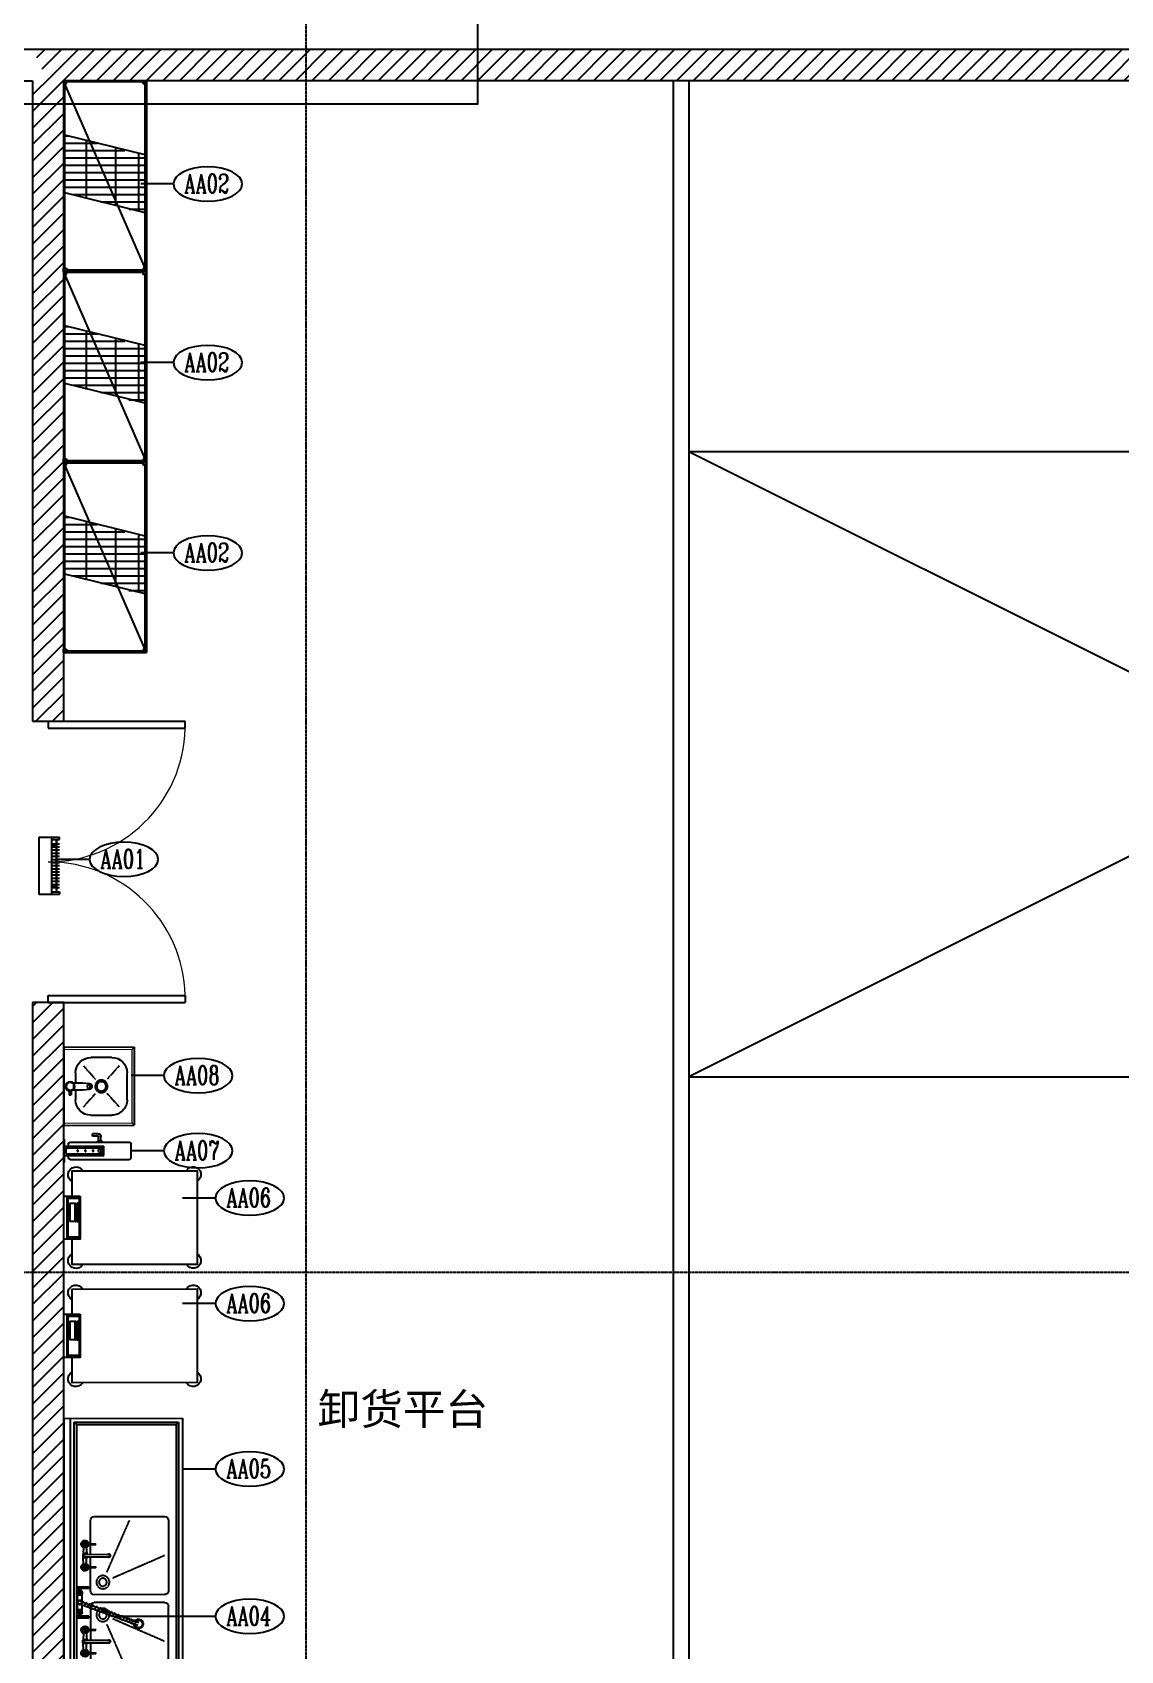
# Model space of a CAD drawing. Extents: x -12047294 to -5625356, y -1456591 to -622873.
# Drawn here: x -5742841 to -5735876, y -696597 to -686239 of the extents above; entities that cross this region are included whole.
import ezdxf

# ---------------------------------------------------------------- set-up
doc = ezdxf.new("R2010")
doc.units = 0
doc.header["$LTSCALE"] = 10
doc.header["$MEASUREMENT"] = 0
doc.linetypes.add('DASH', pattern=[0.35, 0.25, -0.1])
doc.linetypes.add('DOTE', pattern=[2.4200000000000004, 2, -0.2, 0.02, -0.2])
for name, color, linetype in [('A-15-PKNG-普通车位', 162, 'Continuous'), ('A-DOORWIN', 151, 'Continuous'), ('A-FireH', 6, 'Continuous'), ('A-TEXTDOOR', 181, 'Continuous'), ('A-TEXTROOM-报建', 210, 'Continuous'), ('A-WALL', 2, 'Continuous'), ('CURTWALL', 4, 'Continuous'), ('DOTE', 9, 'DOTE'), ('EQUIP', 1, 'Continuous'), ('Iteam', 4, 'Continuous'), ('M-AREA', 156, 'Continuous'), ('P-TEXT', 102, 'Continuous')]:
    doc.layers.add(name, color=color, linetype=linetype)
doc.styles.add('_TCH_WINDOW', font='tjromans.shx', dxfattribs={"width": 0.7, "height": 3.5, "bigfont": 'tjhztxt.shx'})
doc.styles.add('ARIAL', font='arial.ttf', dxfattribs={"width": 1.1})
doc.styles.add('SHZF-注释', font='romanc.shx', dxfattribs={"width": 0.8, "bigfont": 'shzf-hz.shx'})
pattern_1 = [(45, (-533914.1179796625, 53.85340500360886), (-53.03302980219449, 53.0330298021945), [])]

# ---------------------------------------------------------------- blocks, each defined once
blk = doc.blocks.new('A$C50D712EB')
at = {"layer": 'M-AREA'}
blk.add_lwpolyline([(-9230.181842627935, -9300.000000349246), (19467.99998334516, -9300.000000349013), (19467.99998334329, 2250.000000018045), (-9230.181842627935, 2250.000000018045)], close=True, dxfattribs=at)
blk = doc.blocks.new('装卸车位')
at = {"layer": 'A-15-PKNG-普通车位', "ltscale": 2}
for p, q in [((4000, -7999.999909831764), (0, 0)), ((0, -7999.999910932957), (4000, 1.101201633e-06))]:
    blk.add_line(p, q, dxfattribs=at)
blk.add_lwpolyline([(4000, 1.101201633e-06), (0, 0), (0, -7999.999910932957), (4000, -7999.999909831764)], close=True, dxfattribs=at)
blk = doc.blocks.new('$DorLib2D$00000002')
for p, q in [((-0.5, -1e-16), (-0.5000000000000007, 0.4875)), ((-0.4750000000000007, 0.4875), (-0.5000000000000007, 0.4875)), ((-0.475, 0), (-0.4750000000000007, 0.4875)), ((0.475, 0), (0.4750000000000007, 0.4875)), ((0.4750000000000007, 0.4875), (0.5000000000000007, 0.4875)), ((0.5, -1e-16), (0.5000000000000007, 0.4875)), ((-0.5, -1e-16), (-0.475, 0)), ((0.5, -1e-16), (0.475, 0))]:
    blk.add_line(p, q)
at = {"lineweight": 13}
for centre, start, end in [((-0.4875, 0), 0, 88.53071641864632), ((0.4875, 0), 91.46928358135372, 180)]:
    blk.add_arc(centre, 0.4875, start, end, dxfattribs=at)
blk = doc.blocks.new('shdzc')
at = {"layer": 'EQUIP', "linetype": 'ByBlock'}
blk.add_line((-138.5, -20), (138.5, -20), dxfattribs=at)
blk.add_lwpolyline([(-138.5, -105), (138.5, -105), (138.5, 0), (-138.5, 0)], close=True, dxfattribs=at)
blk.add_lwpolyline([(-138.5, -52.5), (-300, -52.5), (-300, -852.5), (300, -852.5), (300, -52.5), (138.5, -52.5)], dxfattribs=at)
at = {"layer": 'EQUIP', "color": 8, "linetype": 'ByBlock'}
for points in [[(-123.5, -25), (123.5, -25), (123.5, -100), (-123.5, -100)], [(-93.54179254185873, -69.62598753282509), (24.45820745814126, -69.62598753282509), (24.45820745814126, -39.75322329734627), (-93.54179254185873, -39.75322329734627)], [(-93.54179254185873, -78.66428449886735), (-75.54179254185873, -78.66428449886735), (-75.54179254185873, -74.62598753282509), (-93.54179254185873, -74.62598753282509)], [(-91.95991015830076, -85.60212920057529), (-76.66899797460066, -85.60212920057529), (-76.66899797460066, -94.75095560544287), (-91.95991015830076, -94.75095560544287)], [(-73.54179254185873, -78.66428449886735), (-55.54179254185874, -78.66428449886735), (-55.54179254185874, -74.62598753282509), (-73.54179254185873, -74.62598753282509)], [(-66.47757411608472, -85.60212920057529), (-43.64118314103689, -85.60212920057529), (-43.64118314103689, -94.75095560544287), (-66.47757411608472, -94.75095560544287)], [(-53.54179254185874, -78.66428449886735), (-35.54179254185874, -78.66428449886735), (-35.54179254185874, -74.62598753282509), (-53.54179254185874, -74.62598753282509)], [(-15.54179254185874, -78.66428449886735), (-33.54179254185874, -78.66428449886735), (-33.54179254185874, -74.62598753282509), (-15.54179254185874, -74.62598753282509)], [(-31.68696615751833, -85.60212920057529), (-8.850575182470491, -85.60212920057529), (-8.850575182470491, -94.75095560544287), (-31.68696615751833, -94.75095560544287)], [(4.458207458141259, -78.66428449886735), (-13.54179254185874, -78.66428449886735), (-13.54179254185874, -74.62598753282509), (4.458207458141259, -74.62598753282509)], [(1.621816483093425, -85.60212920057529), (24.45820745814126, -85.60212920057529), (24.45820745814126, -94.75095560544287), (1.621816483093425, -94.75095560544287)], [(24.45820745814126, -78.66428449886735), (6.458207458141259, -78.66428449886735), (6.458207458141259, -74.62598753282509), (24.45820745814126, -74.62598753282509)]]:
    blk.add_lwpolyline(points, close=True, dxfattribs=at)
for centre, start, end in [((-275.2512626584721, -77.24873734153516), 29.66808512859456, 240.3319148714055), ((275.2512626584721, -77.24873734153516), 299.6680851285947, 150.3319148714054), ((-275.2512626584721, -827.7512626584721), 119.6680851285945, 330.3319148714053), ((275.2512626584721, -827.7512626584721), 209.6680851285945, 60.33191487140545)]:
    blk.add_arc(centre, 50, start, end, dxfattribs=at)
blk = doc.blocks.new('LXX10275462')
at = {"layer": 'EQUIP'}
blk.add_blockref('shdzc', (-30.04494450052153, 534.745197274613), dxfattribs=at)
blk = doc.blocks.new('LXX08475476')
at = {"layer": 'EQUIP'}
for p, q in [((-539.6632257973396, 422.1443976669397, 1.759812648888328), (-539.6632257973396, -337.8556023330602, 1.759812648888328)), ((-539.6632257973469, 422.1443976669397, 1.759812648888328), (1260.336774202646, 422.1443976669397, 1.759812648888328)), ((1260.33677420266, 422.1443976669397, 1.759812648888328), (1260.33677420266, -337.8556023330602, 1.759812648888328)), ((-539.6632257973469, 382.1443976669398, 1.759812648888328), (1260.336774202646, 382.1443976669398, 1.759812648888328)), ((90.33677420265305, 227.1443976669398, 1.759812648888328), (90.33677420265305, -222.8556023330566, 1.759812648888328)), ((331.836774202653, 252.1443976669398, 1.759812648888328), (115.336774202653, 252.1443976669398, 1.759812648888328)), ((565.3367742026529, 252.1443976669398, 1.759812648888328), (348.836774202653, 252.1443976669398, 1.759812648888328)), ((590.3367742026529, -222.8556023330566, 1.759812648888328), (590.3367742026529, 227.1443976669398, 1.759812648888328)), ((640.3367742026458, -222.8556023330566, 1.759812648888328), (640.3367742026458, 227.1443976669398, 1.759812648888328)), ((665.3367742026458, 252.1443976669398, 1.759812648888328), (881.8367742026458, 252.1443976669398, 1.759812648888328)), ((898.8367742026458, 252.1443976669398, 1.759812648888328), (1115.336774202646, 252.1443976669398, 1.759812648888328)), ((1140.336774202646, 227.1443976669398, 1.759812648888328), (1140.336774202646, -222.8556023330566, 1.759812648888328)), ((115.336774202653, -247.8556023330566, 1.759812648888328), (565.3367742026529, -247.8556023330566, 1.759812648888328)), ((1115.336774202646, -247.8556023330566, 1.759812648888328), (665.3367742026458, -247.8556023330566, 1.759812648888328)), ((-539.6632257973469, -337.8556023330602, 1.759812648888328), (1260.336774202646, -337.8556023330602, 1.759812648888328))]:
    blk.add_line(p, q, dxfattribs=at)
at = {"layer": 'EQUIP', "color": 8}
for p, q in [((-514.6632257973542, 357.1443976669398, 1.759812648888328), (-514.6632257973469, -312.8556023330602, 1.759812648888328)), ((-514.6632257973542, 357.1443976669398, 1.759812648888328), (1235.336774202653, 357.1443976669398, 1.759812648888328)), ((-514.6632257973542, 357.1443976669398, 1.759812648888328), (-499.6632257973542, 342.1443976669398, 1.759812648888328)), ((-499.6632257973542, 342.1443976669398, 1.759812648888328), (-499.663225797347, -297.8556023330602, 1.759812648888328)), ((-499.6632257973542, 342.1443976669398, 1.759812648888328), (1220.336774202653, 342.1443976669398, 1.759812648888328)), ((1235.336774202653, 357.1443976669398, 1.759812648888328), (1220.336774202653, 342.1443976669398, 1.759812648888328)), ((1220.336774202653, 342.1443976669398, 1.759812648888328), (1220.336774202653, -297.8556023330602, 1.759812648888328)), ((1235.336774202653, 357.1443976669398, 1.759812648888328), (1235.33677420266, -312.8556023330602, 1.759812648888328)), ((-499.6632257973542, -297.8556023330602, 1.759812648888328), (-514.6632257973542, -312.8556023330602, 1.759812648888328)), ((-499.663225797347, -297.8556023330602, 1.759812648888328), (1220.336774202653, -297.8556023330602, 1.759812648888328)), ((1220.336774202653, -297.8556023330602, 1.759812648888328), (1235.336774202653, -312.8556023330602, 1.759812648888328)), ((-514.6632257973542, -312.8556023330602, 1.759812648888328), (1235.336774202653, -312.8556023330602, 1.759812648888328))]:
    blk.add_line(p, q, dxfattribs=at)
at = {"layer": 'EQUIP', "ltscale": 50}
for p, q in [((264.336774202653, 271.2698898005547, 1.759812648888328), (264.336774202653, 217.1443976669398, 1.759812648888328)), ((268.336774202653, 235.1443976669397, 1.759812648888328), (264.336774202653, 235.1443976669397, 1.759812648888328)), ((268.336774202653, 229.1443976669398, 1.759812648888328), (264.336774202653, 229.1443976669398, 1.759812648888328)), ((268.336774202653, 223.1443976669398, 1.759812648888328), (264.336774202653, 223.1443976669398, 1.759812648888328)), ((268.336774202653, 217.1443976669398, 1.759812648888328), (264.336774202653, 217.1443976669398, 1.759812648888328)), ((268.336774202653, 271.2698898005547, 1.759812648888328), (268.336774202653, 217.1443976669398, 1.759812648888328)), ((412.336774202653, 271.2698898005547, 1.759812648888328), (412.336774202653, 217.1443976669398, 1.759812648888328)), ((412.336774202653, 235.1443976669397, 1.759812648888328), (416.336774202653, 235.1443976669397, 1.759812648888328)), ((412.336774202653, 229.1443976669398, 1.759812648888328), (416.336774202653, 229.1443976669398, 1.759812648888328)), ((412.336774202653, 223.1443976669398, 1.759812648888328), (416.336774202653, 223.1443976669398, 1.759812648888328)), ((412.336774202653, 217.1443976669398, 1.759812648888328), (416.336774202653, 217.1443976669398, 1.759812648888328)), ((416.336774202653, 271.2698898005547, 1.759812648888328), (416.336774202653, 217.1443976669398, 1.759812648888328)), ((814.3367742026458, 271.2698898005547, 1.759812648888328), (814.3367742026458, 217.1443976669398, 1.759812648888328)), ((818.3367742026458, 235.1443976669397, 1.759812648888328), (814.3367742026458, 235.1443976669397, 1.759812648888328)), ((818.3367742026458, 229.1443976669398, 1.759812648888328), (814.3367742026458, 229.1443976669398, 1.759812648888328)), ((818.3367742026458, 223.1443976669398, 1.759812648888328), (814.3367742026458, 223.1443976669398, 1.759812648888328)), ((818.3367742026458, 217.1443976669398, 1.759812648888328), (814.3367742026458, 217.1443976669398, 1.759812648888328)), ((818.3367742026458, 271.2698898005547, 1.759812648888328), (818.3367742026458, 217.1443976669398, 1.759812648888328)), ((962.3367742026458, 271.2698898005547, 1.759812648888328), (962.3367742026458, 217.1443976669398, 1.759812648888328)), ((962.3367742026458, 235.1443976669397, 1.759812648888328), (966.3367742026455, 235.1443976669397, 1.759812648888328)), ((962.3367742026458, 229.1443976669398, 1.759812648888328), (966.3367742026455, 229.1443976669398, 1.759812648888328)), ((962.3367742026458, 223.1443976669398, 1.759812648888328), (966.3367742026455, 223.1443976669398, 1.759812648888328)), ((962.3367742026458, 217.1443976669398, 1.759812648888328), (966.3367742026455, 217.1443976669398, 1.759812648888328)), ((966.3367742026455, 271.2698898005547, 1.759812648888328), (966.3367742026455, 217.1443976669398, 1.759812648888328))]:
    blk.add_line(p, q, dxfattribs=at)
at = {"layer": 'EQUIP', "ltscale": 150}
for p, q in [((283.2991078641425, 295.7047269103932, 1.759812648888328), (331.4669194698217, 298.6281461312319, 1.759812648888328)), ((283.2991078641425, 278.584068423479, 1.759812648888328), (331.4669194698217, 275.6606492026476, 1.759812648888328)), ((324.836774202653, 287.1443976669397, 1.759812648888328), (332.5867742026531, 300.5677914255939, 1.759812648888328)), ((331.836774202653, 275.020042013959, 1.759812648888328), (324.836774202653, 287.1443976669397, 1.759812648888328)), ((331.836774202653, 287.1443976669397, 1.759812648888328), (331.836774202653, 135.1443976669397, 1.759812648888328)), ((332.5867742026531, 300.5677914255939, 1.759812648888328), (348.086774202653, 300.5677914255939, 1.759812648888328)), ((348.086774202653, 300.5677914255939, 1.759812648888328), (355.836774202653, 287.1443976669397, 1.759812648888328)), ((348.836774202653, 287.1443976669397, 1.759812648888328), (348.836774202653, 135.1443976669397, 1.759812648888328)), ((355.836774202653, 287.1443976669397, 1.759812648888328), (348.836774202653, 275.020042013959, 1.759812648888328)), ((397.3744405411635, 295.7047269103932, 1.759812648888328), (349.2066289354917, 298.6281461312319, 1.759812648888328)), ((397.3744405411635, 278.584068423479, 1.759812648888328), (349.2066289354843, 275.6606492026476, 1.759812648888328)), ((833.2991078641353, 295.7047269103932, 1.759812648888328), (881.4669194698072, 298.6281461312319, 1.759812648888328)), ((833.2991078641278, 278.584068423479, 1.759812648888328), (881.4669194698143, 275.6606492026476, 1.759812648888328)), ((882.5867742026458, 300.5677914255939, 1.759812648888328), (874.8367742026458, 287.1443976669397, 1.759812648888328)), ((874.8367742026458, 287.1443976669397, 1.759812648888328), (881.8367742026458, 275.020042013959, 1.759812648888328)), ((881.8367742026458, 287.1443976669397, 1.759812648888328), (881.8367742026458, 135.1443976669397, 1.759812648888328)), ((898.0867742026458, 300.5677914255939, 1.759812648888328), (882.5867742026458, 300.5677914255939, 1.759812648888328)), ((905.8367742026458, 287.1443976669397, 1.759812648888328), (898.0867742026458, 300.5677914255939, 1.759812648888328)), ((898.8367742026458, 287.1443976669397, 1.759812648888328), (898.8367742026458, 135.1443976669397, 1.759812648888328)), ((898.8367742026458, 275.020042013959, 1.759812648888328), (905.8367742026458, 287.1443976669397, 1.759812648888328)), ((947.3744405411563, 295.7047269103932, 1.759812648888328), (899.2066289354769, 298.6281461312319, 1.759812648888328)), ((947.3744405411634, 278.584068423479, 1.759812648888328), (899.2066289354769, 275.6606492026476, 1.759812648888328))]:
    blk.add_line(p, q, dxfattribs=at)
at = {"layer": 'EQUIP', "color": 8, "linetype": 'DASH', "ltscale": 0.4}
for p, q in [((448.231337716701, 147.0064828988179, 1.759812648888328), (115.336774202653, 2.144397666943405, 1.759812648888328)), ((340.336774202653, -222.8556023330566, 1.759812648888328), (485.1988594345312, 110.0389611809914, 1.759812648888328)), ((890.3367742026458, -222.8556023330566, 1.759812648888328), (745.4746889707677, 110.0389611809914, 1.759812648888328)), ((782.4422106885976, 147.0064828988179, 1.759812648888328), (1115.336774202646, 2.144397666943405, 1.759812648888328))]:
    blk.add_line(p, q, dxfattribs=at)
at = {"layer": 'EQUIP', "ltscale": 50}
for centre, radius in [((266.336774202653, 287.1443976669397, 1.759812648888328), 9), ((266.336774202653, 287.1443976669397, 1.759812648888328), 8), ((414.336774202653, 287.1443976669397, 1.759812648888328), 9), ((414.336774202653, 287.1443976669397, 1.759812648888328), 8), ((816.3367742026458, 287.1443976669397, 1.759812648888328), 9), ((816.3367742026458, 287.1443976669397, 1.759812648888328), 8), ((964.3367742026455, 287.1443976669397, 1.759812648888328), 9), ((964.3367742026455, 287.1443976669397, 1.759812648888328), 8)]:
    blk.add_circle(centre, radius, dxfattribs=at)
at = {"layer": 'EQUIP', "color": 8, "linetype": 'DASH', "ltscale": 0.4}
for centre, radius in [((510.336774202653, 172.1443976669397, 1.759812648888328), 42.00000000000001), ((720.3367742026458, 172.1443976669397, 1.759812648888328), 42.00000000000001), ((510.336774202653, 172.1443976669397, 1.759812648888328), 24.99999999999996), ((720.3367742026458, 172.1443976669397, 1.759812648888328), 24.99999999999996)]:
    blk.add_circle(centre, radius, dxfattribs=at)
at = {"layer": 'EQUIP', "ltscale": 10}
for centre, start, end in [((266.336774202653, 287.1443976669397, 1.759812648888328), 21.72587558674945, 265.2198081526532), ((414.336774202653, 287.1443976669397, 1.759812648888328), 274.7801918473468, 158.2741244132505), ((816.3367742026458, 287.1443976669397, 1.759812648888328), 21.72587558674945, 265.2198081526532), ((964.3367742026455, 287.1443976669397, 1.759812648888328), 274.7801918473468, 158.2741244132505), ((266.336774202653, 287.1443976669397, 1.759812648888328), 274.7801918473468, 338.2741244132505), ((414.336774202653, 287.1443976669397, 1.759812648888328), 201.7258755867495, 265.2198081526532), ((816.3367742026458, 287.1443976669397, 1.759812648888328), 274.7801918473468, 338.2741244132505), ((964.3367742026455, 287.1443976669397, 1.759812648888328), 201.7258755867495, 265.2198081526532)]:
    blk.add_arc(centre, 24, start, end, dxfattribs=at)
at = {"layer": 'EQUIP'}
for centre, start, end in [((115.336774202653, 227.1443976669398, 1.759812648888328), 90, 180), ((565.3367742026529, 227.1443976669398, 1.759812648888328), 0, 90), ((665.3367742026458, 227.1443976669398, 1.759812648888328), 90, 180), ((1115.336774202646, 227.1443976669398, 1.759812648888328), 0, 90), ((115.336774202653, -222.8556023330566, 1.759812648888328), 180, 270), ((565.3367742026529, -222.8556023330566, 1.759812648888328), 270, 0), ((665.3367742026458, -222.8556023330566, 1.759812648888328), 180, 270), ((1115.336774202646, -222.8556023330566, 1.759812648888328), 270, 0)]:
    blk.add_arc(centre, 25, start, end, dxfattribs=at)
at = {"layer": 'EQUIP', "ltscale": 50}
for centre, radius, start, end in [((266.336774202653, 287.1443976669397, 1.759812648888328), 19, 276.0423284189624, 263.9576715810376), ((266.336774202653, 287.1443976669397, 1.759812648888328), 16, 262.8192442185438, 277.1807557814561), ((414.336774202653, 287.1443976669397, 1.759812648888328), 19, 276.0423284189624, 263.9576715810376), ((414.336774202653, 287.1443976669397, 1.759812648888328), 16, 262.8192442185438, 277.1807557814561), ((816.3367742026458, 287.1443976669397, 1.759812648888328), 19, 276.0423284189624, 263.9576715810376), ((816.3367742026458, 287.1443976669397, 1.759812648888328), 16, 262.8192442185438, 277.1807557814561), ((964.3367742026455, 287.1443976669397, 1.759812648888328), 19, 276.0423284189624, 263.9576715810376), ((964.3367742026455, 287.1443976669397, 1.759812648888328), 16, 262.8192442185438, 277.1807557814561)]:
    blk.add_arc(centre, radius, start, end, dxfattribs=at)
at = {"layer": 'EQUIP', "ltscale": 150}
for centre, radius, start, end in [((340.336774202653, 287.1443976669397, 1.759812648888328), 10, 328.2116693828235, 211.7883306171765), ((340.336774202653, 287.1443976669397, 1.759812648888328), 8.5, 0, 180), ((890.3367742026458, 287.1443976669397, 1.759812648888328), 10, 328.2116693828235, 211.7883306171765), ((890.3367742026458, 287.1443976669397, 1.759812648888328), 8.5, 0, 180), ((340.336774202653, 135.1443976669397, 1.759812648888328), 11, 140.5994312463653, 39.40056875363461), ((340.336774202653, 135.1443976669397, 1.759812648888328), 10, 148.2116693828234, 31.78833061717652), ((340.336774202653, 135.1443976669397, 1.759812648888328), 8.5, 180, 0), ((890.3367742026458, 135.1443976669397, 1.759812648888328), 11, 140.5994312463653, 39.40056875363461), ((890.3367742026458, 135.1443976669397, 1.759812648888328), 10, 148.2116693828234, 31.78833061717652), ((890.3367742026458, 135.1443976669397, 1.759812648888328), 8.5, 180, 0)]:
    blk.add_arc(centre, radius, start, end, dxfattribs=at)
blk = doc.blocks.new('LXX10304611')
at = {"layer": 'EQUIP', "color": 1}
for p, q in [((-8.457233587047085, 11.92181871007778), (-146.9001115825376, 387.2833385475678)), ((8.457233587105293, 18.07818128995132), (-129.9856444084435, 393.4397011274413)), ((-99.56566052732524, 1.972124573483597), (-99.56566052732524, 71.9721245734836)), ((-99.56566052732524, 71.9721245734836), (-89.31083449046127, 71.9721245734836)), ((-87.56566052732524, 1.972124573483597), (-99.56566052732524, 1.972124573483597)), ((-89.31083449046127, 71.9721245734836), (-87.56566052732524, 19.9721245734836)), ((-75.56566052732524, 19.9721245734836), (-87.56566052732524, 19.9721245734836)), ((-87.56566052732524, 19.9721245734836), (-87.56566052732524, 1.972124573483597)), ((-75.56566052732524, 9.972124573483596), (-87.56566052732524, 9.972124573483596)), ((-69, 28), (-75.56566052732524, 24.95974391675555)), ((-75.56566052732524, 24.95974391675555), (-75.56566052732524, 5.040256083244457)), ((-69, 2), (-75.56566052732524, 5.040256083244457)), ((-69, 2), (-69, 28)), ((-67, 30), (-63, 30)), ((-63, 0), (-67, 0)), ((-63, 30), (-53, 30)), ((-63, 0), (-63, 30)), ((-53, 0), (-63, 0)), ((-61, 24), (-54.99999932560604, 24)), ((-54.99997842079029, 6), (-61, 6)), ((-53, 0), (-53, 30)), ((-53, 27.69239227785147), (-48, 27.69239227785147)), ((-53, 2.307607722148532), (-48, 2.307607722148532)), ((-48, 30), (-15.12492676929105, 30)), ((-48, 30), (-48, 0)), ((-48, 0), (48, 0)), ((4.291408298828173, 30), (48, 30)), ((48, 0), (48, 30)), ((53, 27.69239227785147), (48, 27.69239227785147)), ((53, 2.307607722148532), (48, 2.307607722148532)), ((63, 30), (53, 30)), ((53, 0), (53, 30)), ((53, 0), (63, 0)), ((61, 24), (54.99999932566424, 24)), ((54.99997842079029, 6), (61, 6)), ((63, 0), (63, 30)), ((67, 30), (63, 30)), ((63, 0), (67, 0)), ((69, 2), (69, 28)), ((69, 28), (75.56566052732524, 24.95974391675555)), ((69, 2), (75.56566052732524, 5.040256083244457)), ((75.56566052732524, 24.95974391675555), (75.56566052732524, 5.040256083244457)), ((75.56566052732524, 19.9721245734836), (87.56566052732524, 19.9721245734836)), ((75.56566052732524, 9.972124573483596), (87.56566052732524, 9.972124573483596)), ((89.31083449051948, 71.9721245734836), (87.56566052732524, 19.9721245734836)), ((87.56566052732524, 19.9721245734836), (87.56566052732524, 1.972124573483597)), ((87.56566052732524, 1.972124573483597), (99.56566052732524, 1.972124573483597)), ((99.56566052732524, 71.9721245734836), (89.31083449051948, 71.9721245734836)), ((99.56566052732524, 1.972124573483597), (99.56566052732524, 71.9721245734836))]:
    blk.add_line(p, q, dxfattribs=at)
at = {"layer": 'EQUIP', "color": 8}
for p, q in [((-143.3534570519696, 359.1722558361653), (-118.0699865714414, 379.6276661276352)), ((-136.6082092226716, 359.3788037116174), (-143.3534570519696, 359.1722558361653)), ((-137.9513308515306, 344.5254185966623), (-110.8921256771427, 360.1662621646247)), ((-130.770353024709, 343.5505674975867), (-137.9513308515306, 344.5254185966623)), ((-102.7833530701464, 338.1808682329138), (-132.3778569118585, 329.4140045675449)), ((-132.3778569118585, 329.4140045675449), (-125.3903163207578, 328.9636217246298)), ((-118.0699865714414, 379.6276661276352), (-124.6885413543787, 379.0776141650567)), ((-98.75049786415184, 327.2465487408626), (-123.8841275165905, 306.3848735566135)), ((-110.8921256771427, 360.1662621646247), (-117.6373735064408, 359.9597142892017)), ((-103.3930600911844, 339.8339728012506), (-110.5740379179478, 340.8088239003264)), ((-105.7380384551943, 327.6969315838069), (-98.75049786415184, 327.2465487408626)), ((-123.8841275165905, 306.3848735566135), (-117.096647791157, 306.4769176819245)), ((-91.21955622988753, 306.8278335380601), (-115.6470371168107, 284.0515703468991)), ((-115.6470371168107, 284.0515703468991), (-109.1018468026304, 284.8005361063115)), ((-84.14847737859236, 287.6559487655177), (-107.634693539876, 262.3276253810327)), ((-107.634693539876, 262.3276253810327), (-100.8783497376716, 262.5040886373899)), ((-75.11996308132075, 263.1768502552877), (-100.2320696983952, 242.2568194562336)), ((-100.2320696983952, 242.2568194562336), (-93.30232861079277, 241.9631489683525)), ((-98.00703595526285, 306.7357894127199), (-91.21955622988753, 306.8278335380601)), ((-66.88286927167792, 240.843537800305), (-92.06990141770801, 220.1266533155576)), ((-92.06990141770801, 220.1266533155576), (-85.26022903795818, 220.1585262815934)), ((-90.69366769277256, 286.9069830061344), (-84.14847737859236, 287.6559487655177)), ((-59.29852855374338, 220.280041143269), (-84.59235545719275, 199.8527103217202)), ((-81.87630688352512, 263.0003869989305), (-75.11996308132075, 263.1768502552877)), ((-73.81261035928037, 241.1372082881862), (-66.88286927167792, 240.843537800305)), ((-66.10820093349321, 220.2481681772624), (-59.29852855374338, 220.280041143269)), ((-84.59235545719275, 199.8527103217202), (-77.76711617864204, 199.8423766038904)), ((-52.92695823247777, 203.0047406426165), (-78.22078513586894, 182.5774098210677)), ((-78.22078513586894, 182.5774098210677), (-71.3955458573764, 182.5670761032379)), ((-47.28519310476258, 187.7081680520496), (-72.41882275720126, 166.8464928678004)), ((-72.41882275720126, 166.8464928678004), (-65.63134303176776, 166.9385369931406)), ((-39.75425147049828, 167.289452849247), (-64.18173235742142, 144.5131896581151)), ((-64.18173235742142, 144.5131896581151), (-57.63654204324121, 145.2621554174984)), ((-59.7366306122276, 202.9728676765808), (-52.92695823247777, 203.0047406426165)), ((-32.68317261920311, 148.1175680767337), (-56.16938878048678, 122.7892446922487)), ((-56.16938878048678, 122.7892446922487), (-49.41304497828241, 122.9657079485769)), ((-54.27273369580507, 188.1585508949938), (-47.28519310476258, 187.7081680520496)), ((-23.65465832193149, 123.6384695664746), (-48.76676493900596, 102.7184387674206)), ((-46.54173119587357, 167.1974087239359), (-39.75425147049828, 167.289452849247)), ((-39.22836293338332, 147.3686023173213), (-32.68317261920311, 148.1175680767337)), ((-30.41100212413585, 123.4620063101465), (-23.65465832193149, 123.6384695664746)), ((-48.76676493900596, 102.7184387674206), (-41.8370238514035, 102.4247682795394)), ((-15.41756451228866, 101.3051571115211), (-40.60459665826056, 80.5882726267446)), ((-40.60459665826056, 80.5882726267446), (-33.79492427851073, 80.62014559278032)), ((-7.833223794354125, 80.74166045445598), (-33.1270506978035, 60.31432963290717)), ((-33.1270506978035, 60.31432963290717), (-26.30181141925277, 60.30399591507739)), ((-0.2807625345885753, 60.26459888214595), (-24.91148333332967, 38.03938203799771)), ((-24.91148333332967, 38.03938203799771), (-18.12847524241078, 38.1435501491942)), ((-22.34730559989111, 101.5988275993731), (-15.41756451228866, 101.3051571115211)), ((7.731568327872082, 38.54068838898093), (-18.82471527840244, 21.5362686884182)), ((-14.64289617410395, 80.70978748844936), (-7.833223794354125, 80.74166045445598)), ((-7.1060018131393, 60.27493259997573), (-0.2807625345885753, 60.26459888214595)), ((0.9485602368949912, 38.43652027781354), (7.731568327872082, 38.54068838898093))]:
    blk.add_line(p, q, dxfattribs=at)
at = {"layer": 'EQUIP', "color": 1}
for centre, radius, start, end in [((-138.4428779954905, 390.3615198375192), 30, 307.702695465577, 272.7878193775838), ((-67, 28), 2, 90, 180), ((-67, 2), 2, 180, 270), ((-61, 26), 2, 180, 270), ((-61, 22), 2, 90, 180), ((-61, 8), 2, 180, 270), ((-61, 4), 2, 90, 180), ((-55, 26), 2, 270, 0), ((-55, 22), 2, 0, 90), ((-55, 8), 2, 270, 0), ((-55, 4), 2, 0, 90), ((0, 15), 15, 147.1147613798307, 64.19132158266989), ((0, 15), 12.5, 156.2991932568266, 64.19132158266989), ((55, 26), 2, 180, 270), ((55, 22), 2, 90, 180), ((55, 8), 2, 180, 270), ((55, 4), 2, 90, 180), ((61, 26), 2, 270, 0), ((61, 22), 2, 0, 90), ((61, 8), 2, 270, 0), ((61, 4), 2, 0, 90), ((67, 28), 2, 0, 90), ((67, 2), 2, 270, 0)]:
    blk.add_arc(centre, radius, start, end, dxfattribs=at)
at = {"layer": 'EQUIP', "color": 8}
blk.add_arc((-138.4428779954905, 390.3615198375192), 25, 311.3452508950164, 269.1452639478387, dxfattribs=at)
blk = doc.blocks.new('dxsx')
at = {"layer": 'EQUIP', "lineweight": 25}
for p, q in [((0, -450), (0, 0)), ((0, 0), (500, 0)), ((500.0000000000072, 0), (500, -450)), ((0, -450), (500, -450))]:
    blk.add_line(p, q, dxfattribs=at)
at = {"layer": 'EQUIP', "color": 8, "lineweight": 13}
for p, q in [((15.00000000000727, -434.9999999999964), (15, 0)), ((485.0000000000072, 0), (485, -434.9999999999964)), ((15.00000000000727, -434.9999999999964), (0, -450)), ((15.00000000000727, -434.9999999999964), (485, -434.9999999999964)), ((485, -434.9999999999964), (500, -450))]:
    blk.add_line(p, q, dxfattribs=at)
at = {"layer": 'EQUIP'}
for p, q in [((163.2143054575499, -75), (227.7143054575208, -75)), ((272.7143054575718, -75), (337.2143054575499, -75)), ((65.21430545754993, -307), (65.21430545754993, -173)), ((435.2143054575499, -173), (435.2143054575499, -307)), ((337.2143054575499, -405), (163.2143054575499, -405))]:
    blk.add_line(p, q, dxfattribs=at)
at = {"layer": 'EQUIP', "color": 8}
for p, q in [((220.2143054575208, -40.00000000010186), (225.2143054575208, -40.00000000010186)), ((227.7143054575208, -59.84313483309597), (227.7143054575208, -119.7138650959132)), ((250.2143054575281, -10.00000000008367), (250.2143054575281, -15.00000000008731)), ((250.2143054575281, -70.00000000011643), (250.2143054575281, -65.00000000011278)), ((272.7143054575427, -59.84313483309597), (272.7143054575427, -119.7138650959132)), ((280.2143054575499, -40.00000000010186), (275.2143054575427, -40.00000000010186)), ((280.2143054575499, -34.00000000009823), (305.2143054575645, -34.00000000009823)), ((280.2143054575499, -46.00000000010186), (305.2143054575645, -46.00000000010186)), ((305.2143054575645, -34.00000000009823), (305.2143054575645, -46.00000000010186)), ((227.7315318331239, -120.1285541457146), (231.34050801384, -163.4928805794698)), ((247.4221167727374, -161.7582200397592), (243.7503954009153, -167.579861540562)), ((249.2784930616763, -180.0000000001709), (251.1501178533872, -180.0000000001709)), ((250.2956094681576, -161.8379688733694), (250.2956094681576, -171.9660357126922)), ((253.1691232183439, -161.598722372546), (257.1601192169037, -166.224143045496)), ((272.6970790819323, -120.1285541457146), (269.0881029012235, -163.4928805794698))]:
    blk.add_line(p, q, dxfattribs=at)
at = {"layer": 'EQUIP', "color": 8, "linetype": 'DASH', "ltscale": 0.4}
for p, q in [((118.4203454050948, -125.5433156511717), (203.8567125754707, -201.9083528555202)), ((382.0082655100051, -125.5433156511717), (296.5718983396291, -201.9083528555202)), ((118.4203454050948, -354.4566843488211), (203.8567125754707, -278.0916471444761)), ((382.0082655100051, -354.4566843488211), (296.5718983396291, -278.0916471444761))]:
    blk.add_line(p, q, dxfattribs=at)
at = {"layer": 'EQUIP', "color": 8}
for centre, radius in [((250.2143054575281, -40.00000000010186), 30.00000000001556), ((250.2143054575281, -40.00000000010186), 25.00000000001293), ((296.9243054575563, -40.00000000010186), 5.000000000002584), ((251.1501178533872, -161.7845552795806), 13.00000000000672)]:
    blk.add_circle(centre, radius, dxfattribs=at)
at = {"layer": 'EQUIP', "color": 8, "linetype": 'DASH', "ltscale": 0.4}
for radius in [40, 30]:
    blk.add_circle((250.2143054575499, -240), radius, dxfattribs=at)
at = {"layer": 'EQUIP'}
for centre, start, end in [((163.2143054575499, -173), 90, 180), ((337.2143054575499, -173), 0, 90), ((163.2143054575499, -307), 180, 270), ((337.2143054575499, -307), 270, 0)]:
    blk.add_arc(centre, 98, start, end, dxfattribs=at)
at = {"layer": 'EQUIP', "color": 8}
for centre, radius, start, end in [((232.7143054575208, -119.7138650959132), 5.000000000002584, 180, 184.7574513048362), ((249.2784930616763, -162.0000000001637), 18.0000000000093, 184.7574513048362, 270), ((251.1501178533872, -162.0000000001637), 18.0000000000093, 270, 355.2425486951636), ((267.7143054575426, -119.7138650959132), 5.000000000002584, 355.2425486951636, 0)]:
    blk.add_arc(centre, radius, start, end, dxfattribs=at)
blk = doc.blocks.new('LXX08462318')
at = {"layer": 'EQUIP'}
blk.add_blockref('dxsx', (-249.9999336866967, 239.9999922515344), dxfattribs=at)
blk = doc.blocks.new('xdrt')
at = {"layer": 'EQUIP', "linetype": 'Continuous', "ltscale": 0.3}
for p, q in [((0, 75), (0, -75)), ((0, 75), (5, 75)), ((5, 75), (5, -75)), ((5, 30), (256.6785043766722, 30)), ((15.00000000001455, 20), (246.6785043766722, 20)), ((15.00000000001455, 20), (15, -20)), ((30.00000000001455, 45), (30.00000000001455, 30)), ((40.00000000001454, 55), (420.0000000000145, 55)), ((246.6785043766722, 20), (246.6785043766722, -20)), ((256.6785043766722, 30), (256.6785043766722, -30)), ((430.0000000000145, 45), (430.0000000000145, -45)), ((0, -75), (5, -75)), ((5, -30), (256.6785043766722, -30)), ((15, -20), (246.6785043766722, -20)), ((30.00000000001455, -30), (30, -45)), ((40, -55), (420.0000000000145, -55))]:
    blk.add_line(p, q, dxfattribs=at)
at = {"layer": 'EQUIP', "ltscale": 0.2}
for p, q in [((217.4999999996653, -95), (183.187617634132, -95)), ((245.0000000000582, -63), (214.9999999999709, -63)), ((217.5000000000582, -110), (183.187617634132, -110))]:
    blk.add_line(p, q, dxfattribs=at)
at = {"layer": 'EQUIP'}
for p, q in [((183.187617634132, -95), (183.187617634132, -110)), ((215.0000000000582, -54.99999999991269), (214.9999999999709, -63)), ((222.5000000000582, -54.99999999998546), (222.4999999996653, -90.00000000005821)), ((237.5000000000582, -55), (237.5000000000582, -90)), ((245.0000000000582, -55), (245.0000000000582, -63))]:
    blk.add_line(p, q, dxfattribs=at)
for centre in [(87.99848668617778, 0), (137.4027477890195, 0), (186.8070088918466, 0)]:
    blk.add_circle(centre, 4, dxfattribs=at)
at = {"layer": 'EQUIP', "linetype": 'Continuous', "ltscale": 0.3}
blk.add_circle((230, 0), 10, dxfattribs=at)
for centre, start, end in [((40.00000000001454, 45), 90, 180), ((420.0000000000145, 45), 0, 90), ((40, -45), 180, 270), ((420.0000000000145, -45), 270, 0)]:
    blk.add_arc(centre, 10, start, end, dxfattribs=at)
at = {"layer": 'EQUIP', "ltscale": 0.2}
for centre, radius, end in [((217.4999999996653, -90), 5, 359.9999999991662), ((217.5000000000582, -90), 20, 0)]:
    blk.add_arc(centre, radius, 270, end, dxfattribs=at)
blk = doc.blocks.new('LXX10300457')
at = {"layer": 'EQUIP'}
blk.add_blockref('xdrt', (-220.9786572319135, 4.31455381942942), dxfattribs=at)
blk = doc.blocks.new('myd')
at = {"layer": 'EQUIP', "linetype": 'ByBlock'}
for p, q in [((-80.00000000000364, 0), (-132.881466881794, -1.819e-12)), ((-80.00000000000364, -365), (-80.00000000000364, 0)), ((0, 0), (-80.00000000000364, 0)), ((-3.638e-12, -365), (0, 0)), ((-132.881466881794, -15), (-132.881466881794, -1.819e-12)), ((-80.00000000000364, -15), (-132.881466881794, -15)), ((-80.00000000000364, -350), (-132.8814668817904, -350)), ((-132.8814668817904, -350), (-132.881466881794, -364.9999999999982)), ((-80.00000000000364, -365), (-132.881466881794, -364.9999999999982)), ((0, -365), (-80.00000000000364, -365))]:
    blk.add_line(p, q, dxfattribs=at)
at = {"layer": 'EQUIP', "color": 8, "linetype": 'ByBlock'}
for p, q in [((-112.8814668817904, -42.5), (-132.8814668817904, -42.5)), ((-112.8814668817904, -62.5), (-132.881466881794, -62.5)), ((-112.8814668817904, -82.5), (-132.881466881794, -82.5)), ((-112.8814668817904, -102.5000000000018), (-132.8814668817904, -102.5000000000018)), ((-112.8814668817831, -342.0000000000018), (-112.8814668817904, -23)), ((-112.8814668817904, -23), (-109.8814668817904, -23)), ((-112.8814668817831, -60.02655224085902), (-112.8814668817831, -52.026552240859)), ((-80.00000000000364, -52.026552240859), (-112.8814668817831, -52.026552240859)), ((-80.00000000000364, -60.02655224085902), (-112.8814668817831, -60.02655224085902)), ((-109.8814668817904, -52.026552240859), (-109.8814668817904, -23)), ((-80.00000000000364, -42.5), (-109.881466881794, -42.5)), ((-109.8814668817867, -304.9734477591392), (-109.8814668817904, -60.02655224086082)), ((-80.00000000000364, -62.50000000000182), (-109.8814668817904, -62.50000000000182)), ((-80.00000000000364, -82.50000000000182), (-109.8814668817904, -82.50000000000182)), ((-80.00000000000364, -102.5), (-109.8814668817904, -102.4999999999982)), ((-112.8814668817904, -122.5), (-132.8814668817904, -122.5)), ((-112.8814668817904, -142.4999999999982), (-132.8814668817904, -142.5)), ((-112.8814668817867, -162.5000000000018), (-132.8814668817904, -162.5)), ((-112.8814668817867, -182.5000000000018), (-132.8814668817904, -182.5)), ((-112.8814668817867, -202.5000000000018), (-132.8814668817904, -202.5)), ((-80.00000000000364, -122.5), (-109.8814668817904, -122.5)), ((-80.00000000000364, -142.4999999999982), (-109.8814668817904, -142.4999999999963)), ((-80.00000000000364, -162.5), (-109.8814668817904, -162.4999999999982)), ((-80.00000000000364, -182.5), (-109.8814668817904, -182.5000000000018)), ((-80.00000000000364, -202.5), (-109.8814668817904, -202.5000000000018)), ((-112.8814668817867, -222.5), (-132.8814668817904, -222.5)), ((-112.8814668817867, -242.5), (-132.8814668817867, -242.5)), ((-112.8814668817867, -262.5000000000018), (-132.8814668817867, -262.5)), ((-112.8814668817867, -282.5000000000018), (-132.8814668817867, -282.5)), ((-112.8814668817867, -302.5), (-132.8814668817867, -302.5)), ((-80.00000000000364, -304.973447759141), (-112.8814668817831, -304.973447759141)), ((-112.8814668817831, -304.973447759141), (-112.8814668817831, -312.973447759141)), ((-80.00000000000364, -222.5), (-109.8814668817867, -222.5000000000018)), ((-80.00000000000364, -242.4999999999982), (-109.8814668817867, -242.4999999999982)), ((-80.00000000000364, -262.5), (-109.8814668817867, -262.4999999999982)), ((-80.00000000000364, -282.4999999999982), (-109.8814668817867, -282.4999999999982)), ((-80.00000000000364, -302.4999999999982), (-109.8814668817831, -302.4999999999963)), ((-112.8814668817867, -322.4999999999982), (-132.8814668817831, -322.4999999999982)), ((-80.00000000000364, -312.973447759141), (-112.8814668817831, -312.973447759141)), ((-112.8814668817831, -342.0000000000018), (-109.8814668817831, -342.0000000000018)), ((-109.8814668817831, -342.0000000000018), (-109.8814668817867, -312.9734477591392)), ((-80.00000000000728, -322.4999999999982), (-109.8814668817867, -322.4999999999982))]:
    blk.add_line(p, q, dxfattribs=at)
blk = doc.blocks.new('LXX10253497')
at = {"layer": 'EQUIP'}
blk.add_blockref('myd', (79.76414993621437, 142.4999999999982), dxfattribs=at)
blk = doc.blocks.new('LXX09082059')
at = {"layer": 'EQUIP', "color": 8}
blk.add_line((-631.8750000540243, -274.5030736199954), (588.1250000502837, 255.4969260894318), dxfattribs=at)
at = {"layer": 'EQUIP'}
for p, q in [((-631.8749999497163, 255.4969263800044), (-631.8750000540243, -274.5030736199954)), ((588.1250000502837, 255.4969260894318), (-631.8749999497163, 255.4969263800044)), ((-631.8749999497163, 255.4969262794216), (-611.0847414229142, 255.4969262756963)), ((-631.8749999646175, 235.8532850199006), (-631.8749999497163, 255.4969262794216)), ((-611.0847414229142, 235.8532850161751), (-631.8749999646175, 235.8532850199006)), ((-629.7959741000162, 253.5325621530969), (-613.1637672726142, 253.5325621493718)), ((-629.7959741000162, 237.8176491443626), (-629.7959741000162, 253.5325621530969)), ((-613.1637672726142, 237.8176491424997), (-629.7959741000162, 237.8176491443626)), ((-623.8749992493617, -254.8594319153021), (-623.8749991450533, 235.8532850180377)), ((-613.1637672726142, 253.5325621493718), (-613.1637672726142, 237.8176491424997)), ((-611.0847414229142, 255.4969262756963), (-611.0847414229142, 235.8532850161751)), ((-611.0847414229142, 247.496926823314), (567.3347402568828, 247.4969265401919)), ((-258.6093078348863, -274.503073728029), (-127.781215259813, 255.4969262514819)), ((111.3183328416121, -274.5030737876336), (242.1464254017842, 255.4969261918773)), ((588.1249979939232, 255.4969258267988), (567.3347394522202, 255.4969258305241)), ((567.3347394522202, 255.4969258305241), (567.3347394522202, 235.8532845710028)), ((567.3347394522202, 235.8532845710028), (588.1249979790222, 235.8532845672776)), ((586.0459721293223, 253.5325617023368), (569.41376530192, 253.5325617041995)), ((569.41376530192, 253.5325617041995), (569.41376530192, 237.8176486973275)), ((569.41376530192, 237.8176486973275), (586.0459721293223, 237.8176486936022)), ((580.1249981280339, -254.859432362337), (580.1249982174407, 235.8532847293277)), ((586.0459721293223, 237.8176486936022), (586.0459721293223, 253.5325617023368)), ((588.1250000502837, 255.4969260894318), (588.1249999459752, -274.5030739105682)), ((588.1249979790222, 235.8532845672776), (588.1249979939232, 255.4969258267988)), ((-631.8749992493617, -254.8594319134393), (-631.8749992493617, -274.5030731729607)), ((-611.0847407076585, -254.8594319171648), (-631.8749992493617, -254.8594319134393)), ((588.1249999459752, -274.5030739105682), (-631.8750000540243, -274.5030736199954)), ((-631.8749992493617, -274.5030731729607), (-611.0847407076585, -274.503073176686)), ((-629.7959733847606, -256.8237960397641), (-629.7959733847606, -272.5387090466359)), ((-613.1637665573585, -256.8237960416268), (-629.7959733847606, -256.8237960397641)), ((-629.7959733847606, -272.5387090466359), (-613.1637665573585, -272.5387090503614)), ((588.1249999459752, -274.5030736237209), (-621.4798699710595, -274.5030731748232)), ((-613.1637665573585, -272.5387090503614), (-613.1637665573585, -256.8237960416268)), ((-611.0847407076585, -274.503073176686), (-611.0847407076585, -254.8594319171648)), ((-611.0847407076585, -266.503073176686), (567.3347401674757, -266.5030734598081)), ((567.3347401674757, -274.5030736199956), (567.3347401674757, -254.8594323604743)), ((567.3347401674757, -254.8594323604743), (588.1249987091792, -254.8594323641996)), ((588.124998694278, -274.5030736237209), (567.3347401674757, -274.5030736199956)), ((569.4137660171759, -272.5387094955336), (569.4137660171759, -256.823796486799)), ((569.4137660171759, -256.823796486799), (586.045972844578, -256.8237964905243)), ((586.045972844578, -272.5387094973962), (569.4137660171759, -272.5387094955336)), ((586.045972844578, -256.8237964905243), (586.045972844578, -272.5387094973962)), ((588.1249987091792, -254.8594323641996), (588.124998694278, -274.5030736237209))]:
    blk.add_line(p, q, dxfattribs=at)
at = {"layer": 'EQUIP', "linetype": 'Continuous'}
for p, q in [((-93.74999994971633, 255.496926245894), (-93.75000005402443, -274.503073754106)), ((-46.87499994971631, 255.4969262384434), (-46.87500005402442, -274.5030737615566)), ((5.02836883e-08, 255.4969262309928), (-5.402444e-08, -274.5030737690072)), ((46.87500005028367, 255.4969262235422), (46.87499994597556, -274.5030737764578)), ((93.75000005028367, 255.4969262160916), (93.74999994597557, -274.5030737839083)), ((140.6250000502837, 255.4969262086411), (140.6249999608767, -137.8575980480204)), ((187.5000000502837, 255.4969262011905), (187.5000000055802, 40.70211232049357)), ((234.3750000502837, 255.4969261937399), (234.3750000353825, 219.261822687145)), ((-167.9947683010327, 107.9969262570698), (201.9328723605645, 107.9969261993278)), ((-140.6249999646175, 195.6114038318951), (-140.6250000540244, -274.5030737466554)), ((-187.4999999944198, 17.05169346524371), (-187.5000000540244, -274.5030737392049)), ((-208.2083213422525, -79.50307373547956), (161.7193193193448, -79.50307379508422)), ((-234.3750000391233, -161.5080169032703), (-234.3750000540244, -274.5030737317543)), ((-248.4218743983733, -227.0030737298916), (121.505766278125, -227.0030737876336))]:
    blk.add_line(p, q, dxfattribs=at)

msp = doc.modelspace()

# ---------------------------------------------------------------- hatches: boundary and pattern name
at = {"layer": 'A-FireH'}
h = msp.add_hatch(dxfattribs=at)
h.set_pattern_fill('普通砖', color=256, scale=30, style=0)
h.set_pattern_definition(pattern_1)
h.paths.add_polyline_path([(-5732372.992554506, -686415.0983951807), (-5732439.659221227, -686348.4317285648), (-5742839.659216925, -686348.4317285548), (-5742772.992550254, -686481.7650619091), (-5742639.659216912, -686548.4317285535), (-5732439.659221106, -686548.4317285527)])
h = msp.add_hatch(dxfattribs=at)
h.set_pattern_fill('普通砖', color=256, scale=30, style=0)
h.set_pattern_definition(pattern_1)
h.paths.add_polyline_path([(-5742839.659216924, -686548.4317286186), (-5742839.659218336, -690648.4332683746), (-5742639.659218311, -690648.4332684425), (-5742639.659216912, -686548.4317285535), (-5742772.992550254, -686481.7650619089)])
h = msp.add_hatch(dxfattribs=at)
h.set_pattern_fill('普通砖', color=256, scale=30, style=0)
h.set_pattern_definition(pattern_1)
h.paths.add_polyline_path([(-5742639.65922272, -703623.4332681063), (-5742639.659218922, -692448.4332678322), (-5742839.659218947, -692448.4332677642), (-5742839.659222732, -703623.4332681269), (-5742706.325889347, -703690.099934782)])
at = {"layer": 'A-TEXTROOM-报建'}
h = msp.add_hatch(dxfattribs=at)
h.set_pattern_fill('ANSI31', color=156, scale=300)
h.set_pattern_definition([(45, (6459.619394076987, 6.519258000000002e-09), (-336.7596045400932, 336.7596045400933), [])])
edge = h.paths.add_edge_path(flags=16)
edge.add_arc((-5789890.132327908, -733372.8536264246), 19800.26091907911, 180.000016833296, 210.3318238795437)
edge.add_line((-5806980.038232072, -743372.1260324741), (-5798690.907261609, -743374.9611157838))
edge.add_arc((-5798679.070719592, -768353.958319008), 24979.00000765464, 71.82958844638591, 90.02715016320337, ccw=False)
edge.add_arc((-5798679.070721, -768353.9583170724), 24979.00000625385, 46.40636196379961, 71.82958844193843, ccw=False)
edge.add_arc((-5761511.422679141, -729209.4340286279), 29000.00000031417, 226.5507286022982, 235.7234438162405)
edge.add_line((-5777843.874263518, -753172.9693534138), (-5734626.487033113, -753172.359811897))
edge.add_line((-5734626.487033113, -753172.359811897), (-5734626.636527522, -742572.9868038807))
edge.add_line((-5734626.636527522, -742572.9868038807), (-5724090.313392124, -742573.2344917456))
edge.add_line((-5724090.313392124, -742573.2344917456), (-5724090.313392124, -706872.9591507564))
edge.add_line((-5724090.313392124, -706872.9591507564), (-5715090.371727741, -706872.9591508756))
edge.add_line((-5715090.371727741, -706872.9591508756), (-5715090.371727741, -697848.8849369201))
edge.add_arc((-5806750.55763579, -701974.8211650274), 91753.00011692576, 2.577337801971878, 4.963321135910387)
edge.add_arc((-5757072.824562837, -697881.7616733047), 41907.99999741253, 5.264520637321024, 17.98610178371848)
edge.add_arc((-5817479.256922604, -718426.1172133742), 105710.0000022338, 18.46725138437174, 21.43718532617446)
edge.add_arc((-5747881.983786687, -689052.1980597104), 30251.99999639568, 17.8262185800344, 40.55904766200953)
edge.add_arc((-5746701.096957909, -686704.3251357946), 27846.71451721909, 38.46829706095653, 72.8207540943742)
edge.add_arc((-5793741.701094583, -821555.8156701587), 170652.4493144849, 71.10420003610355, 72.75697790007004)
edge.add_line((-5743156.003848745, -658573.1610986205), (-5782091.305972605, -658573.1610986205))
edge.add_line((-5782091.305972605, -658573.1610986205), (-5782091.305972605, -664172.8504494192))
edge.add_line((-5782091.305972605, -664172.8504494192), (-5804290.405290081, -664172.8502521688))
edge.add_line((-5804290.405290081, -664172.8502521688), (-5804290.407255813, -680572.7724047886))
edge.add_line((-5804290.407255813, -680572.7724047886), (-5809690.40989393, -680572.771757445))
edge.add_line((-5809690.40989393, -680572.771757445), (-5809690.393246985, -733372.8594436708))
h.paths.add_polyline_path([(-5821993.283692228, -644043.684593948), (-5678940.272968142, -644043.684593948), (-5678940.272968142, -767193.6845939481), (-5821993.283692228, -767193.6845939481)])

# ---------------------------------------------------------------- linework, layer by layer
at = {"layer": 'A-WALL'}
for p, q in [((-5742839.659216924, -686348.4317285548), (-5743014.659220651, -686348.4317285346)), ((-5732439.659221227, -686348.4317285648), (-5742839.659216925, -686348.4317285548)), ((-5743014.659220653, -686548.4317287079), (-5742839.659216924, -686548.4317286186)), ((-5742839.659216924, -686548.4317286186), (-5742839.659218336, -690648.4332683746)), ((-5742639.659218311, -690648.4332684425), (-5742639.659216912, -686548.4317285535)), ((-5732439.659221106, -686548.4317285527), (-5742639.659216912, -686548.4317285535)), ((-5742839.659218336, -690648.4332683746), (-5742639.659218311, -690648.4332684425)), ((-5742639.659218922, -692448.4332678322), (-5742839.659218947, -692448.4332677642)), ((-5742839.659218947, -692448.4332677642), (-5742839.659222732, -703623.4332681269)), ((-5742639.65922272, -703623.4332681063), (-5742639.659218922, -692448.4332678322))]:
    msp.add_line(p, q, dxfattribs=at)
at = {"layer": 'CURTWALL'}
for points in [[(-5738739.659221559, -686548.4317285531), (-5738739.659227376, -703623.4332681164)], [(-5738639.65922156, -686548.4317285531), (-5738639.659227374, -703623.4332681167)]]:
    msp.add_lwpolyline(points, dxfattribs=at)
at = {"layer": 'DOTE', "linetype": 'DOTE'}
for p, q in [((-5741089.659221245, -756448.5585566969), (-5741089.659221225, -655372.8060850857)), ((-5812892.339411303, -694173.4332681322), (-5711892.740710863, -694173.433268125))]:
    msp.add_line(p, q, dxfattribs=at)
at = {"layer": 'Iteam'}
for p, q in [((-5741938.277512074, -687209.1752429127, 3.48686626e-08), (-5742147.938274292, -687209.1752429127, 3.48686626e-08)), ((-5741938.277512074, -688352.3752574219, 3.48686626e-08), (-5742147.938274292, -688352.3752574219, 3.48686626e-08)), ((-5741938.277512074, -689570.5771965885, 3.48686626e-08), (-5742147.938274292, -689570.5771965885, 3.48686626e-08)), ((-5742475.489080982, -691532.1185383714), (-5742685.149843201, -691532.1185383714)), ((-5742000.090974497, -692916.3982849743, 181.6946768373172), (-5742209.751736716, -692916.3982849743, 181.6946768373172)), ((-5742000.090974497, -693397.4845604557, 181.6946768373172), (-5742209.751736716, -693397.4845604557, 181.6946768373172)), ((-5741670.143166143, -693699.8253910388, 41.69196798215965), (-5741879.803928362, -693699.8253910388, 41.69196798215965)), ((-5741670.143166143, -694374.933195701, 41.69196798215965), (-5741879.803928362, -694374.933195701, 41.69196798215965)), ((-5741670.143166143, -695434.0668307344, 41.69196798215965), (-5741879.803928362, -695434.0668307344, 41.69196798215965)), ((-5741670.143166143, -696377.1807479425, 41.69196798215965), (-5742313.187656293, -696377.1807479425, 41.69196798215965))]:
    msp.add_line(p, q, dxfattribs=at)
at = {"layer": 'Iteam', "extrusion": (0, 0, -1)}
for centre in [(-5741718.277512079, -687209.1752429127, 3.48686626e-08), (-5741718.277512079, -688352.3752574219, 3.48686626e-08), (-5741718.277512079, -689570.5771965885, 3.48686626e-08), (-5742255.489080988, -691532.1185383714), (-5741780.0909745, -692916.3982849743, 181.6946768373172), (-5741780.0909745, -693397.4845604557, 181.6946768373172), (-5741450.143166145, -693699.8253910388, 41.69196798215965), (-5741450.143166145, -694374.933195701, 41.69196798215965), (-5741450.143166145, -695434.0668307344, 41.69196798215965), (-5741450.143166145, -696377.1807479425, 41.69196798215965)]:
    msp.add_ellipse(centre, major_axis=(-219.9999999953434, 0), ratio=0.5, dxfattribs=at)

# ---------------------------------------------------------------- block references
msp.add_blockref('A$C50D712EB', (-5759457.659205444, -677396.4332732027))
at = {"layer": 'A-15-PKNG-普通车位', "rotation": 90}
msp.add_blockref('装卸车位', (-5738639.659226682, -692923.4332681268), dxfattribs=at)
at = {"layer": 'A-DOORWIN'}
ref = msp.add_blockref('$DorLib2D$00000002', (-5742739.659218626, -691548.4332681342), dxfattribs=dict(at, xscale=1800, yscale=1800, zscale=1800, rotation=269.999999980515))
ref.add_attrib('A', 'GFMA1823', (-5742986.376880297, -692205.692883596), dxfattribs={"layer": 'A-TEXTDOOR', "height": 446.25, "rotation": 89.99999998051511, "style": '_TCH_WINDOW', "width": 0.4941176470588236})
at = {"layer": 'EQUIP'}
for name, p, rotation in [('LXX09082059', (-5742386.126660013, -687136.5567285494), 90), ('LXX09082059', (-5742386.126660013, -688356.5567285494), 90), ('LXX09082059', (-5742386.126660013, -689576.5567285494), 90), ('LXX10253497', (-5742719.736016495, -691612.1185383713), 180)]:
    msp.add_blockref(name, p, dxfattribs=dict(at, rotation=rotation))
at = {"layer": 'EQUIP', "extrusion": (0.0195135207819962, -0.0470791950115494, 0.9987005416558836), "xscale": -1}
for name, p, rotation in [('LXX08462318', (-5570121.219579095, 1556552.386074461, -79224.67535678255), 67.51225094196265), ('LXX10300457', (-5570295.26212012, 1556181.686785624, -79224.67535678254), 157.5122509422539), ('LXX10275462', (-5570182.21837526, 1555634.238606499, -79228.44169238352), 67.51317020614813), ('LXX10275462', (-5570471.879038973, 1554936.298428264, -79192.82628135731), 67.51317020614813), ('LXX08475476', (-5570972.936514689, 1554020.206081242, -79194.58609400612), 67.51317020614813), ('LXX10304611', (-5571526.840561229, 1553554.413406462, -79251.76943351176), 247.513170206443)]:
    msp.add_blockref(name, p, dxfattribs=dict(at, rotation=rotation))

# ---------------------------------------------------------------- texts
at = {"layer": 'Iteam', "style": 'SHZF-注释', "width": 0.7}
for s, p in [('AA02', (-5741869.066966189, -687266.0965056737)), ('AA02', (-5741869.066966189, -688409.2965201829)), ('AA02', (-5741869.066966189, -689627.4984593493)), ('AA01', (-5742406.278535098, -691589.0398011324, -3.48686626e-08)), ('AA08', (-5741930.88042861, -692973.3195477353, 181.6946768024485)), ('AA07', (-5741930.88042861, -693454.4058232168, 181.6946768024485)), ('AA06', (-5741600.932620256, -693756.7466537998, 41.69196794729098)), ('AA06', (-5741600.932620256, -694431.8544584617, 41.69196794729098)), ('AA05', (-5741600.932620256, -695490.9880934954, 41.69196794729098)), ('AA04', (-5741600.932620256, -696434.1020107036, 41.69196794729098))]:
    msp.add_text(s, height=120, dxfattribs=at).set_placement(p)
at = {"layer": 'P-TEXT', "style": 'ARIAL'}
msp.add_text('卸货平台', height=200, rotation=1.33402132e-08, dxfattribs=at).set_placement((-5741015.189672068, -695150.9249273546, -299.9999999999272))

doc.saveas('drawing.dxf')
